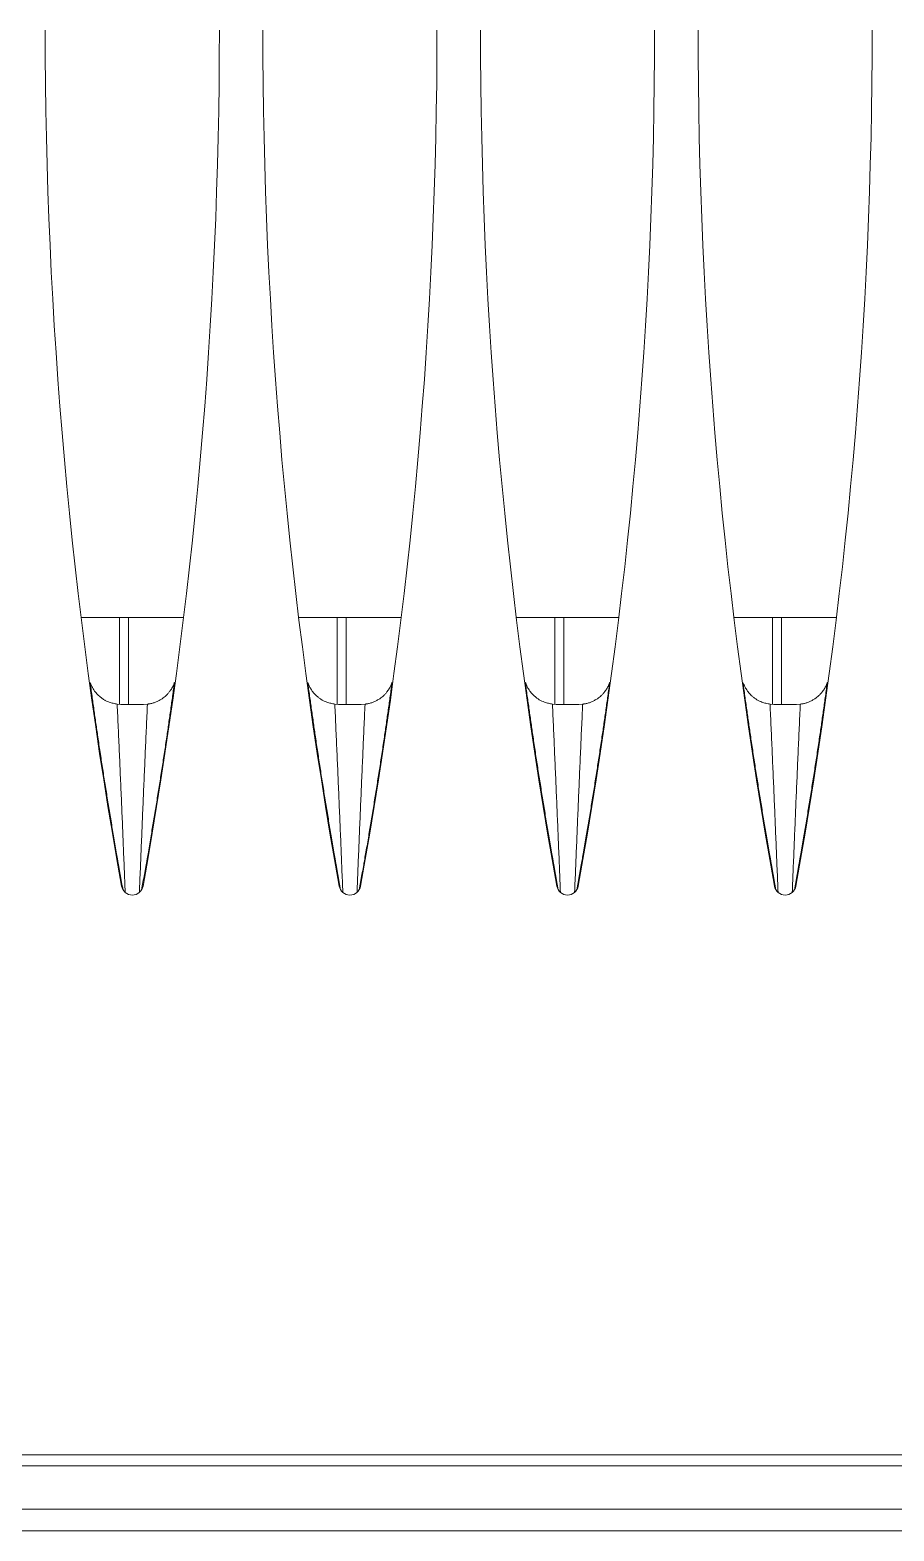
# Model space of a CAD drawing. Header units: metres. Extents: x -101133.8 to -101066.7, y -24899.3 to -24824.7.
# Drawn here: x -101110.207 to -101110.1673, y -24848.6847 to -24848.6157 of the extents above; entities that cross this region are included whole.
import ezdxf

# ---------------------------------------------------------------- set-up
doc = ezdxf.new("R2010")
doc.units = ezdxf.units.M
doc.header["$LTSCALE"] = 0.2
doc.layers.add('CMT-CVC-MATERIEL', color=30, linetype='Continuous')

# ---------------------------------------------------------------- blocks, each defined once
blk = doc.blocks.new('Cassette 600x600')
at = {"linetype": 'Continuous', "lineweight": 13}
for p, q in [((-20078.23, 72.805), (-20078.23, 443.205)), ((-20077.73, 443.205), (-20077.73, 72.805)), ((-20075.73, 104.505), (-20075.73, 411.505)), ((-20074.73, 104.505), (-20074.73, 411.505)), ((-20116.73, 172.832), (-20116.73, 175.361)), ((-20112.23, 174.73), (-20112.23, 174.764)), ((-20106.73, 173.87), (-20106.73, 173.907)), ((-20112.74, 173.7), (-20112.73, 173.527)), ((-20105.73, 173.702), (-20105.73, 173.736)), ((-20112.73, 172.832), (-20116.73, 172.832)), ((-20116.73, 172.832), (-20116.73, 172.421)), ((-20116.73, 172.421), (-20116.73, 170.649)), ((-20112.733, 172.421), (-20116.73, 172.421)), ((-20112.73, 172.483), (-20112.74, 172.31)), ((-20106.73, 172.103), (-20106.73, 172.14)), ((-20105.73, 172.274), (-20105.73, 172.308)), ((-20112.23, 171.246), (-20112.23, 171.28)), ((-20116.73, 162.832), (-20116.73, 165.361)), ((-20112.23, 164.73), (-20112.23, 164.764)), ((-20112.74, 163.7), (-20112.73, 163.527)), ((-20106.73, 163.87), (-20106.73, 163.907)), ((-20105.73, 163.702), (-20105.73, 163.736)), ((-20112.73, 162.832), (-20116.73, 162.832)), ((-20116.73, 162.832), (-20116.73, 162.421)), ((-20116.73, 162.421), (-20116.73, 160.649)), ((-20112.733, 162.421), (-20116.73, 162.421)), ((-20112.73, 162.483), (-20112.74, 162.31)), ((-20105.73, 162.274), (-20105.73, 162.308)), ((-20106.73, 162.103), (-20106.73, 162.14)), ((-20116.73, 152.832), (-20116.73, 155.361)), ((-20112.23, 154.73), (-20112.23, 154.764)), ((-20112.74, 153.7), (-20112.73, 153.527)), ((-20105.73, 153.702), (-20105.73, 153.736)), ((-20112.73, 152.832), (-20116.73, 152.832)), ((-20116.73, 152.832), (-20116.73, 152.421)), ((-20116.73, 152.421), (-20116.73, 150.649)), ((-20112.733, 152.421), (-20116.73, 152.421)), ((-20112.73, 152.483), (-20112.74, 152.31)), ((-20105.73, 152.274), (-20105.73, 152.308)), ((-20112.23, 151.246), (-20112.23, 151.28)), ((-20116.73, 142.832), (-20116.73, 145.361)), ((-20112.23, 144.73), (-20112.23, 144.764)), ((-20112.74, 143.7), (-20112.73, 143.527)), ((-20105.73, 143.702), (-20105.73, 143.736)), ((-20112.73, 142.832), (-20116.73, 142.832)), ((-20116.73, 142.832), (-20116.73, 142.421)), ((-20116.73, 142.421), (-20116.73, 140.649)), ((-20112.733, 142.421), (-20116.73, 142.421)), ((-20112.73, 142.483), (-20112.74, 142.31)), ((-20105.73, 142.274), (-20105.73, 142.308)), ((-20112.23, 141.246), (-20112.23, 141.28))]:
    blk.add_line(p, q, dxfattribs=at)
for centre, radius, start, end in [((-20143.73, -45.495), 222.5, 79.81251, 90), ((-20104.465, 173.005), 0.5, 280.18749, 79.81251), ((-20143.73, 391.505), 222.5, 270, 280.18749), ((-20143.73, -55.495), 222.5, 79.81251, 90), ((-20104.465, 163.005), 0.5, 280.18749, 79.81251), ((-20143.73, 381.505), 222.5, 270, 280.18749), ((-20143.73, -65.495), 222.5, 79.81251, 90), ((-20104.465, 153.005), 0.5, 280.18749, 79.81251), ((-20143.73, 371.505), 222.5, 270, 280.18749), ((-20143.73, -75.495), 222.5, 79.81251, 90), ((-20104.465, 143.005), 0.5, 280.18749, 79.81251), ((-20143.73, 361.505), 222.5, 270, 280.18749)]:
    blk.add_arc(centre, radius, start, end, dxfattribs=at)
for points, knots in [([(-20113.74, 174.945), (-20113.531, 174.916), (-20113.322, 174.887), (-20113.113, 174.857), (-20112.904, 174.828), (-20112.695, 174.799), (-20112.485, 174.769), (-20112.275, 174.739), (-20112.064, 174.709), (-20111.858, 174.679), (-20111.652, 174.65), (-20111.452, 174.621), (-20111.231, 174.588), (-20111.009, 174.555), (-20110.766, 174.519), (-20110.529, 174.483), (-20110.292, 174.447), (-20110.06, 174.412), (-20109.828, 174.376), (-20109.595, 174.34), (-20109.361, 174.303), (-20109.127, 174.266), (-20108.893, 174.229), (-20108.659, 174.192), (-20108.426, 174.154), (-20108.193, 174.117), (-20107.96, 174.079), (-20107.726, 174.04), (-20107.492, 174.002), (-20107.256, 173.963), (-20107.026, 173.924), (-20106.796, 173.886), (-20106.571, 173.848), (-20106.326, 173.806), (-20106.081, 173.764), (-20105.816, 173.718), (-20105.627, 173.685), (-20105.483, 173.66), (-20105.383, 173.642), (-20105.271, 173.622), (-20105.16, 173.602), (-20105.036, 173.581), (-20104.916, 173.559), (-20104.795, 173.538), (-20104.678, 173.517), (-20104.56, 173.496), (-20104.442, 173.475), (-20104.323, 173.453), (-20104.205, 173.432)], [0, 0, 0, 0, 1, 1, 1, 2, 2, 2, 3, 3, 3, 4, 4, 4, 5, 5, 5, 6, 6, 6, 7, 7, 7, 8, 8, 8, 9, 9, 9, 10, 10, 10, 11, 11, 11, 12, 12, 12, 13, 13, 13, 14, 14, 14, 15, 15, 15, 16, 16, 16, 16]), ([(-20113.74, 174.945), (-20113.732, 174.942), (-20113.724, 174.939), (-20113.717, 174.936), (-20113.709, 174.934), (-20113.701, 174.931), (-20113.693, 174.928), (-20113.685, 174.925), (-20113.677, 174.921), (-20113.669, 174.918), (-20113.662, 174.916), (-20113.655, 174.913), (-20113.646, 174.909), (-20113.623, 174.9), (-20113.589, 174.884), (-20113.558, 174.869), (-20113.528, 174.854), (-20113.502, 174.84), (-20113.475, 174.824), (-20113.448, 174.808), (-20113.421, 174.791), (-20113.397, 174.775), (-20113.372, 174.759), (-20113.351, 174.744), (-20113.322, 174.722), (-20113.294, 174.7), (-20113.258, 174.67), (-20113.226, 174.642), (-20113.194, 174.614), (-20113.167, 174.586), (-20113.139, 174.557), (-20113.112, 174.528), (-20113.085, 174.497), (-20113.061, 174.468), (-20113.038, 174.439), (-20113.018, 174.412), (-20112.992, 174.375), (-20112.967, 174.338), (-20112.937, 174.29), (-20112.911, 174.244), (-20112.886, 174.197), (-20112.865, 174.153), (-20112.846, 174.109), (-20112.827, 174.064), (-20112.811, 174.02), (-20112.796, 173.971), (-20112.781, 173.922), (-20112.768, 173.868), (-20112.761, 173.833), (-20112.759, 173.82), (-20112.757, 173.81), (-20112.755, 173.799), (-20112.753, 173.789), (-20112.751, 173.777), (-20112.75, 173.766), (-20112.748, 173.755), (-20112.746, 173.744), (-20112.745, 173.733), (-20112.743, 173.722), (-20112.741, 173.711), (-20112.74, 173.7)], [0, 0, 0, 0, 1, 1, 1, 2, 2, 2, 3, 3, 3, 4, 4, 4, 5, 5, 5, 6, 6, 6, 7, 7, 7, 8, 8, 8, 9, 9, 9, 10, 10, 10, 11, 11, 11, 12, 12, 12, 13, 13, 13, 14, 14, 14, 15, 15, 15, 16, 16, 16, 17, 17, 17, 18, 18, 18, 19, 19, 19, 20, 20, 20, 20]), ([(-20104.086, 173.331), (-20104.446, 173.346), (-20104.806, 173.36), (-20105.166, 173.375), (-20105.527, 173.39), (-20105.887, 173.404), (-20106.247, 173.419), (-20106.608, 173.434), (-20106.968, 173.449), (-20107.328, 173.464), (-20107.688, 173.479), (-20108.049, 173.494), (-20108.409, 173.509), (-20108.77, 173.524), (-20109.131, 173.54), (-20109.492, 173.556), (-20109.853, 173.571), (-20110.213, 173.587), (-20110.574, 173.603), (-20110.935, 173.619), (-20111.296, 173.635), (-20111.657, 173.651), (-20112.018, 173.668), (-20112.379, 173.684), (-20112.74, 173.7)], [0, 0, 0, 0, 1, 1, 1, 2, 2, 2, 3, 3, 3, 4, 4, 4, 5, 5, 5, 6, 6, 6, 7, 7, 7, 8, 8, 8, 8]), ([(-20112.73, 173.527), (-20112.73, 173.507), (-20112.73, 173.487), (-20112.73, 173.466), (-20112.73, 173.446), (-20112.73, 173.425), (-20112.73, 173.404), (-20112.73, 173.383), (-20112.73, 173.363), (-20112.73, 173.341), (-20112.73, 173.32), (-20112.73, 173.299), (-20112.73, 173.277), (-20112.73, 173.255), (-20112.73, 173.233), (-20112.73, 173.211), (-20112.73, 173.189), (-20112.73, 173.166), (-20112.73, 173.143), (-20112.73, 173.121), (-20112.73, 173.098), (-20112.73, 173.075), (-20112.73, 173.052), (-20112.73, 173.029), (-20112.73, 173.006), (-20112.73, 172.983), (-20112.73, 172.96), (-20112.73, 172.937), (-20112.73, 172.914), (-20112.73, 172.891), (-20112.73, 172.868), (-20112.73, 172.845), (-20112.73, 172.823), (-20112.73, 172.8), (-20112.73, 172.778), (-20112.73, 172.756), (-20112.73, 172.734), (-20112.73, 172.712), (-20112.73, 172.691), (-20112.73, 172.67), (-20112.73, 172.648), (-20112.73, 172.627), (-20112.73, 172.607), (-20112.73, 172.586), (-20112.73, 172.565), (-20112.73, 172.544), (-20112.73, 172.524), (-20112.73, 172.503), (-20112.73, 172.483)], [0, 0, 0, 0, 1, 1, 1, 2, 2, 2, 3, 3, 3, 4, 4, 4, 5, 5, 5, 6, 6, 6, 7, 7, 7, 8, 8, 8, 9, 9, 9, 10, 10, 10, 11, 11, 11, 12, 12, 12, 13, 13, 13, 14, 14, 14, 15, 15, 15, 16, 16, 16, 16]), ([(-20104.205, 172.578), (-20104.323, 172.557), (-20104.442, 172.536), (-20104.56, 172.515), (-20104.678, 172.493), (-20104.795, 172.473), (-20104.916, 172.451), (-20105.036, 172.43), (-20105.16, 172.408), (-20105.271, 172.388), (-20105.383, 172.368), (-20105.483, 172.351), (-20105.627, 172.325), (-20105.816, 172.292), (-20106.081, 172.246), (-20106.326, 172.204), (-20106.571, 172.163), (-20106.796, 172.125), (-20107.026, 172.086), (-20107.256, 172.048), (-20107.492, 172.008), (-20107.726, 171.97), (-20107.96, 171.931), (-20108.193, 171.894), (-20108.426, 171.856), (-20108.659, 171.818), (-20108.893, 171.781), (-20109.127, 171.744), (-20109.361, 171.707), (-20109.595, 171.67), (-20109.828, 171.634), (-20110.06, 171.598), (-20110.292, 171.563), (-20110.529, 171.527), (-20110.766, 171.491), (-20111.009, 171.455), (-20111.231, 171.422), (-20111.452, 171.39), (-20111.652, 171.361), (-20111.858, 171.331), (-20112.064, 171.301), (-20112.275, 171.271), (-20112.485, 171.241), (-20112.695, 171.212), (-20112.904, 171.182), (-20113.113, 171.153), (-20113.322, 171.124), (-20113.531, 171.094), (-20113.74, 171.065)], [0, 0, 0, 0, 1, 1, 1, 2, 2, 2, 3, 3, 3, 4, 4, 4, 5, 5, 5, 6, 6, 6, 7, 7, 7, 8, 8, 8, 9, 9, 9, 10, 10, 10, 11, 11, 11, 12, 12, 12, 13, 13, 13, 14, 14, 14, 15, 15, 15, 16, 16, 16, 16]), ([(-20112.74, 172.31), (-20112.379, 172.327), (-20112.018, 172.343), (-20111.657, 172.359), (-20111.296, 172.375), (-20110.935, 172.391), (-20110.574, 172.407), (-20110.213, 172.423), (-20109.853, 172.439), (-20109.492, 172.454), (-20109.131, 172.47), (-20108.77, 172.486), (-20108.409, 172.501), (-20108.049, 172.516), (-20107.688, 172.532), (-20107.328, 172.547), (-20106.968, 172.562), (-20106.608, 172.576), (-20106.247, 172.591), (-20105.887, 172.606), (-20105.527, 172.621), (-20105.166, 172.635), (-20104.806, 172.65), (-20104.446, 172.664), (-20104.086, 172.679)], [0, 0, 0, 0, 1, 1, 1, 2, 2, 2, 3, 3, 3, 4, 4, 4, 5, 5, 5, 6, 6, 6, 7, 7, 7, 8, 8, 8, 8]), ([(-20112.74, 172.31), (-20112.746, 172.279), (-20112.752, 172.248), (-20112.758, 172.217), (-20112.764, 172.186), (-20112.77, 172.155), (-20112.778, 172.124), (-20112.785, 172.092), (-20112.793, 172.061), (-20112.802, 172.031), (-20112.81, 172.001), (-20112.819, 171.974), (-20112.832, 171.939), (-20112.845, 171.904), (-20112.862, 171.862), (-20112.882, 171.823), (-20112.901, 171.783), (-20112.921, 171.746), (-20112.944, 171.709), (-20112.966, 171.672), (-20112.991, 171.635), (-20113.019, 171.598), (-20113.047, 171.56), (-20113.079, 171.521), (-20113.106, 171.49), (-20113.132, 171.459), (-20113.154, 171.437), (-20113.178, 171.412), (-20113.202, 171.388), (-20113.23, 171.363), (-20113.257, 171.339), (-20113.285, 171.315), (-20113.313, 171.293), (-20113.344, 171.27), (-20113.376, 171.248), (-20113.411, 171.225), (-20113.439, 171.208), (-20113.467, 171.192), (-20113.487, 171.181), (-20113.511, 171.169), (-20113.534, 171.157), (-20113.56, 171.145), (-20113.585, 171.133), (-20113.611, 171.121), (-20113.637, 171.11), (-20113.662, 171.098), (-20113.688, 171.087), (-20113.714, 171.076), (-20113.74, 171.065)], [0, 0, 0, 0, 1, 1, 1, 2, 2, 2, 3, 3, 3, 4, 4, 4, 5, 5, 5, 6, 6, 6, 7, 7, 7, 8, 8, 8, 9, 9, 9, 10, 10, 10, 11, 11, 11, 12, 12, 12, 13, 13, 13, 14, 14, 14, 15, 15, 15, 16, 16, 16, 16]), ([(-20113.74, 164.945), (-20113.531, 164.916), (-20113.322, 164.887), (-20113.113, 164.857), (-20112.904, 164.828), (-20112.695, 164.799), (-20112.485, 164.769), (-20112.275, 164.739), (-20112.064, 164.709), (-20111.858, 164.679), (-20111.652, 164.65), (-20111.452, 164.621), (-20111.231, 164.588), (-20111.009, 164.555), (-20110.766, 164.519), (-20110.529, 164.483), (-20110.292, 164.447), (-20110.06, 164.412), (-20109.828, 164.376), (-20109.595, 164.34), (-20109.361, 164.303), (-20109.127, 164.266), (-20108.893, 164.229), (-20108.659, 164.192), (-20108.426, 164.154), (-20108.193, 164.117), (-20107.96, 164.079), (-20107.726, 164.04), (-20107.492, 164.002), (-20107.256, 163.963), (-20107.026, 163.924), (-20106.796, 163.886), (-20106.571, 163.848), (-20106.326, 163.806), (-20106.081, 163.764), (-20105.816, 163.718), (-20105.627, 163.685), (-20105.483, 163.66), (-20105.383, 163.642), (-20105.271, 163.622), (-20105.16, 163.602), (-20105.036, 163.581), (-20104.916, 163.559), (-20104.795, 163.538), (-20104.678, 163.517), (-20104.56, 163.496), (-20104.442, 163.475), (-20104.323, 163.453), (-20104.205, 163.432)], [0, 0, 0, 0, 1, 1, 1, 2, 2, 2, 3, 3, 3, 4, 4, 4, 5, 5, 5, 6, 6, 6, 7, 7, 7, 8, 8, 8, 9, 9, 9, 10, 10, 10, 11, 11, 11, 12, 12, 12, 13, 13, 13, 14, 14, 14, 15, 15, 15, 16, 16, 16, 16]), ([(-20113.74, 164.945), (-20113.732, 164.942), (-20113.724, 164.939), (-20113.717, 164.936), (-20113.709, 164.934), (-20113.701, 164.931), (-20113.693, 164.928), (-20113.685, 164.925), (-20113.677, 164.921), (-20113.669, 164.918), (-20113.662, 164.916), (-20113.655, 164.913), (-20113.646, 164.909), (-20113.623, 164.9), (-20113.589, 164.884), (-20113.558, 164.869), (-20113.528, 164.854), (-20113.502, 164.84), (-20113.475, 164.824), (-20113.448, 164.808), (-20113.421, 164.791), (-20113.397, 164.775), (-20113.372, 164.759), (-20113.351, 164.744), (-20113.322, 164.722), (-20113.294, 164.7), (-20113.258, 164.67), (-20113.226, 164.642), (-20113.194, 164.614), (-20113.167, 164.586), (-20113.139, 164.557), (-20113.112, 164.528), (-20113.085, 164.497), (-20113.061, 164.468), (-20113.038, 164.439), (-20113.018, 164.412), (-20112.992, 164.375), (-20112.967, 164.338), (-20112.937, 164.29), (-20112.911, 164.244), (-20112.886, 164.197), (-20112.865, 164.153), (-20112.846, 164.109), (-20112.827, 164.064), (-20112.811, 164.02), (-20112.796, 163.971), (-20112.781, 163.922), (-20112.768, 163.868), (-20112.761, 163.833), (-20112.759, 163.82), (-20112.757, 163.81), (-20112.755, 163.799), (-20112.753, 163.789), (-20112.751, 163.777), (-20112.75, 163.766), (-20112.748, 163.755), (-20112.746, 163.744), (-20112.745, 163.733), (-20112.743, 163.722), (-20112.741, 163.711), (-20112.74, 163.7)], [0, 0, 0, 0, 1, 1, 1, 2, 2, 2, 3, 3, 3, 4, 4, 4, 5, 5, 5, 6, 6, 6, 7, 7, 7, 8, 8, 8, 9, 9, 9, 10, 10, 10, 11, 11, 11, 12, 12, 12, 13, 13, 13, 14, 14, 14, 15, 15, 15, 16, 16, 16, 17, 17, 17, 18, 18, 18, 19, 19, 19, 20, 20, 20, 20]), ([(-20104.086, 163.331), (-20104.446, 163.346), (-20104.806, 163.36), (-20105.166, 163.375), (-20105.527, 163.39), (-20105.887, 163.404), (-20106.247, 163.419), (-20106.608, 163.434), (-20106.968, 163.449), (-20107.328, 163.464), (-20107.688, 163.479), (-20108.049, 163.494), (-20108.409, 163.509), (-20108.77, 163.524), (-20109.131, 163.54), (-20109.492, 163.556), (-20109.853, 163.571), (-20110.213, 163.587), (-20110.574, 163.603), (-20110.935, 163.619), (-20111.296, 163.635), (-20111.657, 163.651), (-20112.018, 163.668), (-20112.379, 163.684), (-20112.74, 163.7)], [0, 0, 0, 0, 1, 1, 1, 2, 2, 2, 3, 3, 3, 4, 4, 4, 5, 5, 5, 6, 6, 6, 7, 7, 7, 8, 8, 8, 8]), ([(-20112.73, 163.527), (-20112.73, 163.507), (-20112.73, 163.487), (-20112.73, 163.466), (-20112.73, 163.446), (-20112.73, 163.425), (-20112.73, 163.404), (-20112.73, 163.383), (-20112.73, 163.363), (-20112.73, 163.341), (-20112.73, 163.32), (-20112.73, 163.299), (-20112.73, 163.277), (-20112.73, 163.255), (-20112.73, 163.233), (-20112.73, 163.211), (-20112.73, 163.189), (-20112.73, 163.166), (-20112.73, 163.143), (-20112.73, 163.121), (-20112.73, 163.098), (-20112.73, 163.075), (-20112.73, 163.052), (-20112.73, 163.029), (-20112.73, 163.006), (-20112.73, 162.983), (-20112.73, 162.96), (-20112.73, 162.937), (-20112.73, 162.914), (-20112.73, 162.891), (-20112.73, 162.868), (-20112.73, 162.845), (-20112.73, 162.823), (-20112.73, 162.8), (-20112.73, 162.778), (-20112.73, 162.756), (-20112.73, 162.734), (-20112.73, 162.712), (-20112.73, 162.691), (-20112.73, 162.67), (-20112.73, 162.648), (-20112.73, 162.627), (-20112.73, 162.607), (-20112.73, 162.586), (-20112.73, 162.565), (-20112.73, 162.544), (-20112.73, 162.524), (-20112.73, 162.503), (-20112.73, 162.483)], [0, 0, 0, 0, 1, 1, 1, 2, 2, 2, 3, 3, 3, 4, 4, 4, 5, 5, 5, 6, 6, 6, 7, 7, 7, 8, 8, 8, 9, 9, 9, 10, 10, 10, 11, 11, 11, 12, 12, 12, 13, 13, 13, 14, 14, 14, 15, 15, 15, 16, 16, 16, 16]), ([(-20104.205, 162.578), (-20104.323, 162.557), (-20104.442, 162.536), (-20104.56, 162.515), (-20104.678, 162.493), (-20104.795, 162.473), (-20104.916, 162.451), (-20105.036, 162.43), (-20105.16, 162.408), (-20105.271, 162.388), (-20105.383, 162.368), (-20105.483, 162.351), (-20105.627, 162.325), (-20105.816, 162.292), (-20106.081, 162.246), (-20106.326, 162.204), (-20106.571, 162.163), (-20106.796, 162.125), (-20107.026, 162.086), (-20107.256, 162.048), (-20107.492, 162.008), (-20107.726, 161.97), (-20107.96, 161.931), (-20108.193, 161.894), (-20108.426, 161.856), (-20108.659, 161.818), (-20108.893, 161.781), (-20109.127, 161.744), (-20109.361, 161.707), (-20109.595, 161.67), (-20109.828, 161.634), (-20110.06, 161.598), (-20110.292, 161.563), (-20110.529, 161.527), (-20110.766, 161.491), (-20111.009, 161.455), (-20111.231, 161.422), (-20111.452, 161.39), (-20111.652, 161.361), (-20111.858, 161.331), (-20112.064, 161.301), (-20112.275, 161.271), (-20112.485, 161.241), (-20112.695, 161.212), (-20112.904, 161.182), (-20113.113, 161.153), (-20113.322, 161.124), (-20113.531, 161.094), (-20113.74, 161.065)], [0, 0, 0, 0, 1, 1, 1, 2, 2, 2, 3, 3, 3, 4, 4, 4, 5, 5, 5, 6, 6, 6, 7, 7, 7, 8, 8, 8, 9, 9, 9, 10, 10, 10, 11, 11, 11, 12, 12, 12, 13, 13, 13, 14, 14, 14, 15, 15, 15, 16, 16, 16, 16]), ([(-20112.74, 162.31), (-20112.746, 162.279), (-20112.752, 162.248), (-20112.758, 162.217), (-20112.764, 162.186), (-20112.77, 162.155), (-20112.778, 162.124), (-20112.785, 162.093), (-20112.793, 162.061), (-20112.802, 162.031), (-20112.81, 162.001), (-20112.819, 161.974), (-20112.832, 161.939), (-20112.845, 161.904), (-20112.862, 161.862), (-20112.882, 161.823), (-20112.901, 161.783), (-20112.921, 161.746), (-20112.944, 161.709), (-20112.966, 161.672), (-20112.991, 161.635), (-20113.019, 161.598), (-20113.047, 161.56), (-20113.079, 161.521), (-20113.106, 161.49), (-20113.132, 161.459), (-20113.154, 161.437), (-20113.178, 161.412), (-20113.202, 161.388), (-20113.23, 161.363), (-20113.257, 161.339), (-20113.285, 161.315), (-20113.313, 161.293), (-20113.344, 161.27), (-20113.376, 161.248), (-20113.411, 161.225), (-20113.439, 161.208), (-20113.467, 161.192), (-20113.487, 161.181), (-20113.511, 161.169), (-20113.534, 161.157), (-20113.56, 161.145), (-20113.585, 161.133), (-20113.611, 161.121), (-20113.637, 161.11), (-20113.662, 161.098), (-20113.688, 161.087), (-20113.714, 161.076), (-20113.74, 161.065)], [0, 0, 0, 0, 1, 1, 1, 2, 2, 2, 3, 3, 3, 4, 4, 4, 5, 5, 5, 6, 6, 6, 7, 7, 7, 8, 8, 8, 9, 9, 9, 10, 10, 10, 11, 11, 11, 12, 12, 12, 13, 13, 13, 14, 14, 14, 15, 15, 15, 16, 16, 16, 16]), ([(-20112.74, 162.31), (-20112.379, 162.327), (-20112.018, 162.343), (-20111.657, 162.359), (-20111.296, 162.375), (-20110.935, 162.391), (-20110.574, 162.407), (-20110.213, 162.423), (-20109.853, 162.439), (-20109.492, 162.454), (-20109.131, 162.47), (-20108.77, 162.486), (-20108.409, 162.501), (-20108.049, 162.516), (-20107.688, 162.532), (-20107.328, 162.547), (-20106.968, 162.562), (-20106.608, 162.577), (-20106.247, 162.591), (-20105.887, 162.606), (-20105.527, 162.621), (-20105.166, 162.635), (-20104.806, 162.65), (-20104.446, 162.664), (-20104.086, 162.679)], [0, 0, 0, 0, 1, 1, 1, 2, 2, 2, 3, 3, 3, 4, 4, 4, 5, 5, 5, 6, 6, 6, 7, 7, 7, 8, 8, 8, 8]), ([(-20113.74, 154.945), (-20113.531, 154.916), (-20113.322, 154.887), (-20113.113, 154.857), (-20112.904, 154.828), (-20112.695, 154.799), (-20112.485, 154.769), (-20112.275, 154.739), (-20112.064, 154.709), (-20111.858, 154.679), (-20111.652, 154.65), (-20111.452, 154.621), (-20111.231, 154.588), (-20111.009, 154.555), (-20110.766, 154.519), (-20110.529, 154.483), (-20110.292, 154.447), (-20110.06, 154.412), (-20109.828, 154.376), (-20109.595, 154.34), (-20109.361, 154.303), (-20109.127, 154.266), (-20108.893, 154.229), (-20108.659, 154.192), (-20108.426, 154.154), (-20108.193, 154.117), (-20107.96, 154.079), (-20107.726, 154.04), (-20107.492, 154.002), (-20107.256, 153.963), (-20107.026, 153.924), (-20106.796, 153.886), (-20106.571, 153.848), (-20106.326, 153.806), (-20106.081, 153.764), (-20105.816, 153.718), (-20105.627, 153.685), (-20105.483, 153.66), (-20105.383, 153.642), (-20105.271, 153.622), (-20105.16, 153.602), (-20105.036, 153.581), (-20104.916, 153.559), (-20104.795, 153.538), (-20104.678, 153.517), (-20104.56, 153.496), (-20104.442, 153.475), (-20104.323, 153.453), (-20104.205, 153.432)], [0, 0, 0, 0, 1, 1, 1, 2, 2, 2, 3, 3, 3, 4, 4, 4, 5, 5, 5, 6, 6, 6, 7, 7, 7, 8, 8, 8, 9, 9, 9, 10, 10, 10, 11, 11, 11, 12, 12, 12, 13, 13, 13, 14, 14, 14, 15, 15, 15, 16, 16, 16, 16]), ([(-20113.74, 154.945), (-20113.732, 154.942), (-20113.724, 154.939), (-20113.717, 154.936), (-20113.709, 154.934), (-20113.701, 154.931), (-20113.693, 154.928), (-20113.685, 154.925), (-20113.677, 154.921), (-20113.669, 154.918), (-20113.662, 154.916), (-20113.655, 154.913), (-20113.646, 154.909), (-20113.623, 154.9), (-20113.589, 154.884), (-20113.558, 154.869), (-20113.528, 154.854), (-20113.502, 154.84), (-20113.475, 154.824), (-20113.448, 154.808), (-20113.421, 154.791), (-20113.397, 154.775), (-20113.372, 154.759), (-20113.351, 154.744), (-20113.322, 154.722), (-20113.294, 154.7), (-20113.258, 154.67), (-20113.226, 154.642), (-20113.194, 154.614), (-20113.167, 154.586), (-20113.139, 154.557), (-20113.112, 154.528), (-20113.085, 154.497), (-20113.061, 154.468), (-20113.038, 154.439), (-20113.018, 154.412), (-20112.992, 154.375), (-20112.967, 154.338), (-20112.937, 154.29), (-20112.911, 154.244), (-20112.886, 154.197), (-20112.865, 154.153), (-20112.846, 154.109), (-20112.827, 154.064), (-20112.811, 154.02), (-20112.796, 153.971), (-20112.781, 153.922), (-20112.768, 153.868), (-20112.761, 153.833), (-20112.759, 153.82), (-20112.757, 153.81), (-20112.755, 153.799), (-20112.753, 153.789), (-20112.751, 153.777), (-20112.75, 153.766), (-20112.748, 153.755), (-20112.746, 153.744), (-20112.745, 153.733), (-20112.743, 153.722), (-20112.741, 153.711), (-20112.74, 153.7)], [0, 0, 0, 0, 1, 1, 1, 2, 2, 2, 3, 3, 3, 4, 4, 4, 5, 5, 5, 6, 6, 6, 7, 7, 7, 8, 8, 8, 9, 9, 9, 10, 10, 10, 11, 11, 11, 12, 12, 12, 13, 13, 13, 14, 14, 14, 15, 15, 15, 16, 16, 16, 17, 17, 17, 18, 18, 18, 19, 19, 19, 20, 20, 20, 20]), ([(-20104.086, 153.331), (-20104.446, 153.346), (-20104.806, 153.36), (-20105.166, 153.375), (-20105.527, 153.39), (-20105.887, 153.404), (-20106.247, 153.419), (-20106.608, 153.434), (-20106.968, 153.449), (-20107.328, 153.464), (-20107.688, 153.479), (-20108.049, 153.494), (-20108.409, 153.509), (-20108.77, 153.524), (-20109.131, 153.54), (-20109.492, 153.556), (-20109.853, 153.571), (-20110.213, 153.587), (-20110.574, 153.603), (-20110.935, 153.619), (-20111.296, 153.635), (-20111.657, 153.651), (-20112.018, 153.668), (-20112.379, 153.684), (-20112.74, 153.7)], [0, 0, 0, 0, 1, 1, 1, 2, 2, 2, 3, 3, 3, 4, 4, 4, 5, 5, 5, 6, 6, 6, 7, 7, 7, 8, 8, 8, 8]), ([(-20112.73, 153.527), (-20112.73, 153.507), (-20112.73, 153.487), (-20112.73, 153.466), (-20112.73, 153.446), (-20112.73, 153.425), (-20112.73, 153.404), (-20112.73, 153.383), (-20112.73, 153.363), (-20112.73, 153.341), (-20112.73, 153.32), (-20112.73, 153.299), (-20112.73, 153.277), (-20112.73, 153.255), (-20112.73, 153.233), (-20112.73, 153.211), (-20112.73, 153.189), (-20112.73, 153.166), (-20112.73, 153.143), (-20112.73, 153.121), (-20112.73, 153.098), (-20112.73, 153.075), (-20112.73, 153.052), (-20112.73, 153.029), (-20112.73, 153.006), (-20112.73, 152.983), (-20112.73, 152.96), (-20112.73, 152.937), (-20112.73, 152.914), (-20112.73, 152.891), (-20112.73, 152.868), (-20112.73, 152.845), (-20112.73, 152.823), (-20112.73, 152.8), (-20112.73, 152.778), (-20112.73, 152.756), (-20112.73, 152.734), (-20112.73, 152.712), (-20112.73, 152.691), (-20112.73, 152.67), (-20112.73, 152.648), (-20112.73, 152.627), (-20112.73, 152.607), (-20112.73, 152.586), (-20112.73, 152.565), (-20112.73, 152.544), (-20112.73, 152.524), (-20112.73, 152.503), (-20112.73, 152.483)], [0, 0, 0, 0, 1, 1, 1, 2, 2, 2, 3, 3, 3, 4, 4, 4, 5, 5, 5, 6, 6, 6, 7, 7, 7, 8, 8, 8, 9, 9, 9, 10, 10, 10, 11, 11, 11, 12, 12, 12, 13, 13, 13, 14, 14, 14, 15, 15, 15, 16, 16, 16, 16]), ([(-20104.205, 152.578), (-20104.323, 152.557), (-20104.442, 152.536), (-20104.56, 152.515), (-20104.678, 152.493), (-20104.795, 152.473), (-20104.916, 152.451), (-20105.036, 152.43), (-20105.16, 152.408), (-20105.271, 152.388), (-20105.383, 152.368), (-20105.483, 152.351), (-20105.627, 152.325), (-20105.816, 152.292), (-20106.081, 152.246), (-20106.326, 152.204), (-20106.571, 152.163), (-20106.796, 152.125), (-20107.026, 152.086), (-20107.256, 152.048), (-20107.492, 152.008), (-20107.726, 151.97), (-20107.96, 151.931), (-20108.193, 151.894), (-20108.426, 151.856), (-20108.659, 151.818), (-20108.893, 151.781), (-20109.127, 151.744), (-20109.361, 151.707), (-20109.595, 151.67), (-20109.828, 151.634), (-20110.06, 151.598), (-20110.292, 151.563), (-20110.529, 151.527), (-20110.766, 151.491), (-20111.009, 151.455), (-20111.231, 151.422), (-20111.452, 151.39), (-20111.652, 151.361), (-20111.858, 151.331), (-20112.064, 151.301), (-20112.275, 151.271), (-20112.485, 151.241), (-20112.695, 151.212), (-20112.904, 151.182), (-20113.113, 151.153), (-20113.322, 151.124), (-20113.531, 151.094), (-20113.74, 151.065)], [0, 0, 0, 0, 1, 1, 1, 2, 2, 2, 3, 3, 3, 4, 4, 4, 5, 5, 5, 6, 6, 6, 7, 7, 7, 8, 8, 8, 9, 9, 9, 10, 10, 10, 11, 11, 11, 12, 12, 12, 13, 13, 13, 14, 14, 14, 15, 15, 15, 16, 16, 16, 16]), ([(-20112.74, 152.31), (-20112.379, 152.327), (-20112.018, 152.343), (-20111.657, 152.359), (-20111.296, 152.375), (-20110.935, 152.391), (-20110.574, 152.407), (-20110.213, 152.423), (-20109.853, 152.439), (-20109.492, 152.454), (-20109.131, 152.47), (-20108.77, 152.486), (-20108.409, 152.501), (-20108.049, 152.516), (-20107.688, 152.532), (-20107.328, 152.547), (-20106.968, 152.562), (-20106.608, 152.576), (-20106.247, 152.591), (-20105.887, 152.606), (-20105.527, 152.621), (-20105.166, 152.635), (-20104.806, 152.65), (-20104.446, 152.664), (-20104.086, 152.679)], [0, 0, 0, 0, 1, 1, 1, 2, 2, 2, 3, 3, 3, 4, 4, 4, 5, 5, 5, 6, 6, 6, 7, 7, 7, 8, 8, 8, 8]), ([(-20112.74, 152.31), (-20112.746, 152.279), (-20112.752, 152.248), (-20112.758, 152.217), (-20112.764, 152.186), (-20112.77, 152.155), (-20112.778, 152.124), (-20112.785, 152.093), (-20112.793, 152.061), (-20112.802, 152.031), (-20112.81, 152.001), (-20112.819, 151.974), (-20112.832, 151.939), (-20112.845, 151.904), (-20112.862, 151.862), (-20112.882, 151.823), (-20112.901, 151.783), (-20112.921, 151.746), (-20112.944, 151.709), (-20112.966, 151.672), (-20112.991, 151.635), (-20113.019, 151.598), (-20113.047, 151.56), (-20113.079, 151.521), (-20113.106, 151.49), (-20113.132, 151.459), (-20113.154, 151.437), (-20113.178, 151.412), (-20113.202, 151.388), (-20113.23, 151.363), (-20113.257, 151.339), (-20113.285, 151.315), (-20113.313, 151.293), (-20113.344, 151.27), (-20113.376, 151.248), (-20113.411, 151.225), (-20113.439, 151.208), (-20113.467, 151.192), (-20113.487, 151.181), (-20113.511, 151.169), (-20113.534, 151.157), (-20113.56, 151.145), (-20113.585, 151.133), (-20113.611, 151.121), (-20113.637, 151.11), (-20113.662, 151.098), (-20113.688, 151.087), (-20113.714, 151.076), (-20113.74, 151.065)], [0, 0, 0, 0, 1, 1, 1, 2, 2, 2, 3, 3, 3, 4, 4, 4, 5, 5, 5, 6, 6, 6, 7, 7, 7, 8, 8, 8, 9, 9, 9, 10, 10, 10, 11, 11, 11, 12, 12, 12, 13, 13, 13, 14, 14, 14, 15, 15, 15, 16, 16, 16, 16]), ([(-20113.74, 144.945), (-20113.531, 144.916), (-20113.322, 144.887), (-20113.113, 144.857), (-20112.904, 144.828), (-20112.695, 144.799), (-20112.485, 144.769), (-20112.275, 144.739), (-20112.064, 144.709), (-20111.858, 144.679), (-20111.652, 144.65), (-20111.452, 144.621), (-20111.231, 144.588), (-20111.009, 144.555), (-20110.766, 144.519), (-20110.529, 144.483), (-20110.292, 144.447), (-20110.06, 144.412), (-20109.828, 144.376), (-20109.595, 144.34), (-20109.361, 144.303), (-20109.127, 144.266), (-20108.893, 144.229), (-20108.659, 144.192), (-20108.426, 144.154), (-20108.193, 144.117), (-20107.96, 144.079), (-20107.726, 144.04), (-20107.492, 144.002), (-20107.256, 143.963), (-20107.026, 143.924), (-20106.796, 143.886), (-20106.571, 143.848), (-20106.326, 143.806), (-20106.081, 143.764), (-20105.816, 143.718), (-20105.627, 143.685), (-20105.483, 143.66), (-20105.383, 143.642), (-20105.271, 143.622), (-20105.16, 143.602), (-20105.036, 143.581), (-20104.916, 143.559), (-20104.795, 143.538), (-20104.678, 143.517), (-20104.56, 143.496), (-20104.442, 143.475), (-20104.323, 143.453), (-20104.205, 143.432)], [0, 0, 0, 0, 1, 1, 1, 2, 2, 2, 3, 3, 3, 4, 4, 4, 5, 5, 5, 6, 6, 6, 7, 7, 7, 8, 8, 8, 9, 9, 9, 10, 10, 10, 11, 11, 11, 12, 12, 12, 13, 13, 13, 14, 14, 14, 15, 15, 15, 16, 16, 16, 16]), ([(-20113.74, 144.945), (-20113.732, 144.942), (-20113.724, 144.939), (-20113.717, 144.936), (-20113.709, 144.934), (-20113.701, 144.931), (-20113.693, 144.928), (-20113.685, 144.925), (-20113.677, 144.921), (-20113.669, 144.918), (-20113.662, 144.916), (-20113.655, 144.913), (-20113.646, 144.909), (-20113.623, 144.9), (-20113.589, 144.884), (-20113.558, 144.869), (-20113.528, 144.854), (-20113.502, 144.84), (-20113.475, 144.824), (-20113.448, 144.808), (-20113.421, 144.791), (-20113.397, 144.775), (-20113.372, 144.759), (-20113.351, 144.744), (-20113.322, 144.722), (-20113.294, 144.7), (-20113.258, 144.67), (-20113.226, 144.642), (-20113.194, 144.614), (-20113.167, 144.586), (-20113.139, 144.557), (-20113.112, 144.528), (-20113.085, 144.497), (-20113.061, 144.468), (-20113.038, 144.439), (-20113.018, 144.412), (-20112.992, 144.375), (-20112.967, 144.338), (-20112.937, 144.29), (-20112.911, 144.244), (-20112.886, 144.197), (-20112.865, 144.153), (-20112.846, 144.109), (-20112.827, 144.064), (-20112.811, 144.02), (-20112.796, 143.971), (-20112.781, 143.922), (-20112.768, 143.868), (-20112.761, 143.833), (-20112.759, 143.82), (-20112.757, 143.81), (-20112.755, 143.799), (-20112.753, 143.789), (-20112.751, 143.777), (-20112.75, 143.766), (-20112.748, 143.755), (-20112.746, 143.744), (-20112.745, 143.733), (-20112.743, 143.722), (-20112.741, 143.711), (-20112.74, 143.7)], [0, 0, 0, 0, 1, 1, 1, 2, 2, 2, 3, 3, 3, 4, 4, 4, 5, 5, 5, 6, 6, 6, 7, 7, 7, 8, 8, 8, 9, 9, 9, 10, 10, 10, 11, 11, 11, 12, 12, 12, 13, 13, 13, 14, 14, 14, 15, 15, 15, 16, 16, 16, 17, 17, 17, 18, 18, 18, 19, 19, 19, 20, 20, 20, 20]), ([(-20104.086, 143.331), (-20104.446, 143.346), (-20104.806, 143.36), (-20105.166, 143.375), (-20105.527, 143.39), (-20105.887, 143.404), (-20106.247, 143.419), (-20106.608, 143.434), (-20106.968, 143.449), (-20107.328, 143.464), (-20107.688, 143.479), (-20108.049, 143.494), (-20108.409, 143.509), (-20108.77, 143.524), (-20109.131, 143.54), (-20109.492, 143.556), (-20109.853, 143.571), (-20110.213, 143.587), (-20110.574, 143.603), (-20110.935, 143.619), (-20111.296, 143.635), (-20111.657, 143.651), (-20112.018, 143.668), (-20112.379, 143.684), (-20112.74, 143.7)], [0, 0, 0, 0, 1, 1, 1, 2, 2, 2, 3, 3, 3, 4, 4, 4, 5, 5, 5, 6, 6, 6, 7, 7, 7, 8, 8, 8, 8]), ([(-20112.73, 143.527), (-20112.73, 143.507), (-20112.73, 143.487), (-20112.73, 143.466), (-20112.73, 143.446), (-20112.73, 143.425), (-20112.73, 143.404), (-20112.73, 143.383), (-20112.73, 143.363), (-20112.73, 143.341), (-20112.73, 143.32), (-20112.73, 143.299), (-20112.73, 143.277), (-20112.73, 143.255), (-20112.73, 143.233), (-20112.73, 143.211), (-20112.73, 143.189), (-20112.73, 143.166), (-20112.73, 143.143), (-20112.73, 143.121), (-20112.73, 143.098), (-20112.73, 143.075), (-20112.73, 143.052), (-20112.73, 143.029), (-20112.73, 143.006), (-20112.73, 142.983), (-20112.73, 142.96), (-20112.73, 142.937), (-20112.73, 142.914), (-20112.73, 142.891), (-20112.73, 142.868), (-20112.73, 142.845), (-20112.73, 142.823), (-20112.73, 142.8), (-20112.73, 142.778), (-20112.73, 142.756), (-20112.73, 142.734), (-20112.73, 142.712), (-20112.73, 142.691), (-20112.73, 142.67), (-20112.73, 142.648), (-20112.73, 142.627), (-20112.73, 142.607), (-20112.73, 142.586), (-20112.73, 142.565), (-20112.73, 142.544), (-20112.73, 142.524), (-20112.73, 142.503), (-20112.73, 142.483)], [0, 0, 0, 0, 1, 1, 1, 2, 2, 2, 3, 3, 3, 4, 4, 4, 5, 5, 5, 6, 6, 6, 7, 7, 7, 8, 8, 8, 9, 9, 9, 10, 10, 10, 11, 11, 11, 12, 12, 12, 13, 13, 13, 14, 14, 14, 15, 15, 15, 16, 16, 16, 16]), ([(-20104.205, 142.578), (-20104.323, 142.557), (-20104.442, 142.536), (-20104.56, 142.515), (-20104.678, 142.493), (-20104.795, 142.473), (-20104.916, 142.451), (-20105.036, 142.43), (-20105.16, 142.408), (-20105.271, 142.388), (-20105.383, 142.368), (-20105.483, 142.351), (-20105.627, 142.325), (-20105.816, 142.292), (-20106.081, 142.246), (-20106.326, 142.204), (-20106.571, 142.163), (-20106.796, 142.125), (-20107.026, 142.086), (-20107.256, 142.048), (-20107.492, 142.008), (-20107.726, 141.97), (-20107.96, 141.931), (-20108.193, 141.894), (-20108.426, 141.856), (-20108.659, 141.818), (-20108.893, 141.781), (-20109.127, 141.744), (-20109.361, 141.707), (-20109.595, 141.67), (-20109.828, 141.634), (-20110.06, 141.598), (-20110.292, 141.563), (-20110.529, 141.527), (-20110.766, 141.491), (-20111.009, 141.455), (-20111.231, 141.422), (-20111.452, 141.39), (-20111.652, 141.361), (-20111.858, 141.331), (-20112.064, 141.301), (-20112.275, 141.271), (-20112.485, 141.241), (-20112.695, 141.212), (-20112.904, 141.182), (-20113.113, 141.153), (-20113.322, 141.124), (-20113.531, 141.094), (-20113.74, 141.065)], [0, 0, 0, 0, 1, 1, 1, 2, 2, 2, 3, 3, 3, 4, 4, 4, 5, 5, 5, 6, 6, 6, 7, 7, 7, 8, 8, 8, 9, 9, 9, 10, 10, 10, 11, 11, 11, 12, 12, 12, 13, 13, 13, 14, 14, 14, 15, 15, 15, 16, 16, 16, 16]), ([(-20112.74, 142.31), (-20112.746, 142.279), (-20112.752, 142.248), (-20112.758, 142.217), (-20112.764, 142.186), (-20112.77, 142.155), (-20112.778, 142.124), (-20112.785, 142.093), (-20112.793, 142.061), (-20112.802, 142.031), (-20112.81, 142.001), (-20112.819, 141.974), (-20112.832, 141.939), (-20112.845, 141.904), (-20112.862, 141.862), (-20112.882, 141.823), (-20112.901, 141.783), (-20112.921, 141.746), (-20112.944, 141.709), (-20112.966, 141.672), (-20112.991, 141.635), (-20113.019, 141.598), (-20113.047, 141.56), (-20113.079, 141.521), (-20113.106, 141.49), (-20113.132, 141.459), (-20113.154, 141.437), (-20113.178, 141.412), (-20113.202, 141.388), (-20113.23, 141.363), (-20113.257, 141.339), (-20113.285, 141.315), (-20113.313, 141.293), (-20113.344, 141.27), (-20113.376, 141.248), (-20113.411, 141.225), (-20113.439, 141.208), (-20113.467, 141.192), (-20113.487, 141.181), (-20113.511, 141.169), (-20113.534, 141.157), (-20113.56, 141.145), (-20113.585, 141.133), (-20113.611, 141.121), (-20113.637, 141.11), (-20113.662, 141.098), (-20113.688, 141.087), (-20113.714, 141.076), (-20113.74, 141.065)], [0, 0, 0, 0, 1, 1, 1, 2, 2, 2, 3, 3, 3, 4, 4, 4, 5, 5, 5, 6, 6, 6, 7, 7, 7, 8, 8, 8, 9, 9, 9, 10, 10, 10, 11, 11, 11, 12, 12, 12, 13, 13, 13, 14, 14, 14, 15, 15, 15, 16, 16, 16, 16]), ([(-20112.74, 142.31), (-20112.379, 142.327), (-20112.018, 142.343), (-20111.657, 142.359), (-20111.296, 142.375), (-20110.935, 142.391), (-20110.574, 142.407), (-20110.213, 142.423), (-20109.853, 142.439), (-20109.492, 142.454), (-20109.131, 142.47), (-20108.77, 142.486), (-20108.409, 142.501), (-20108.049, 142.516), (-20107.688, 142.532), (-20107.328, 142.547), (-20106.968, 142.562), (-20106.608, 142.576), (-20106.247, 142.591), (-20105.887, 142.606), (-20105.527, 142.621), (-20105.166, 142.635), (-20104.806, 142.65), (-20104.446, 142.664), (-20104.086, 142.679)], [0, 0, 0, 0, 1, 1, 1, 2, 2, 2, 3, 3, 3, 4, 4, 4, 5, 5, 5, 6, 6, 6, 7, 7, 7, 8, 8, 8, 8])]:
    blk.add_open_spline(points, degree=3, knots=knots, dxfattribs=at)

msp = doc.modelspace()

# ---------------------------------------------------------------- block references
at = {"layer": 'CMT-CVC-MATERIEL', "xscale": 0.001, "yscale": 0.001, "zscale": 0.001, "rotation": 270}
msp.add_blockref('Cassette 600x600', (-101110.345313, -24868.759468), dxfattribs=at)

doc.saveas('drawing.dxf')
